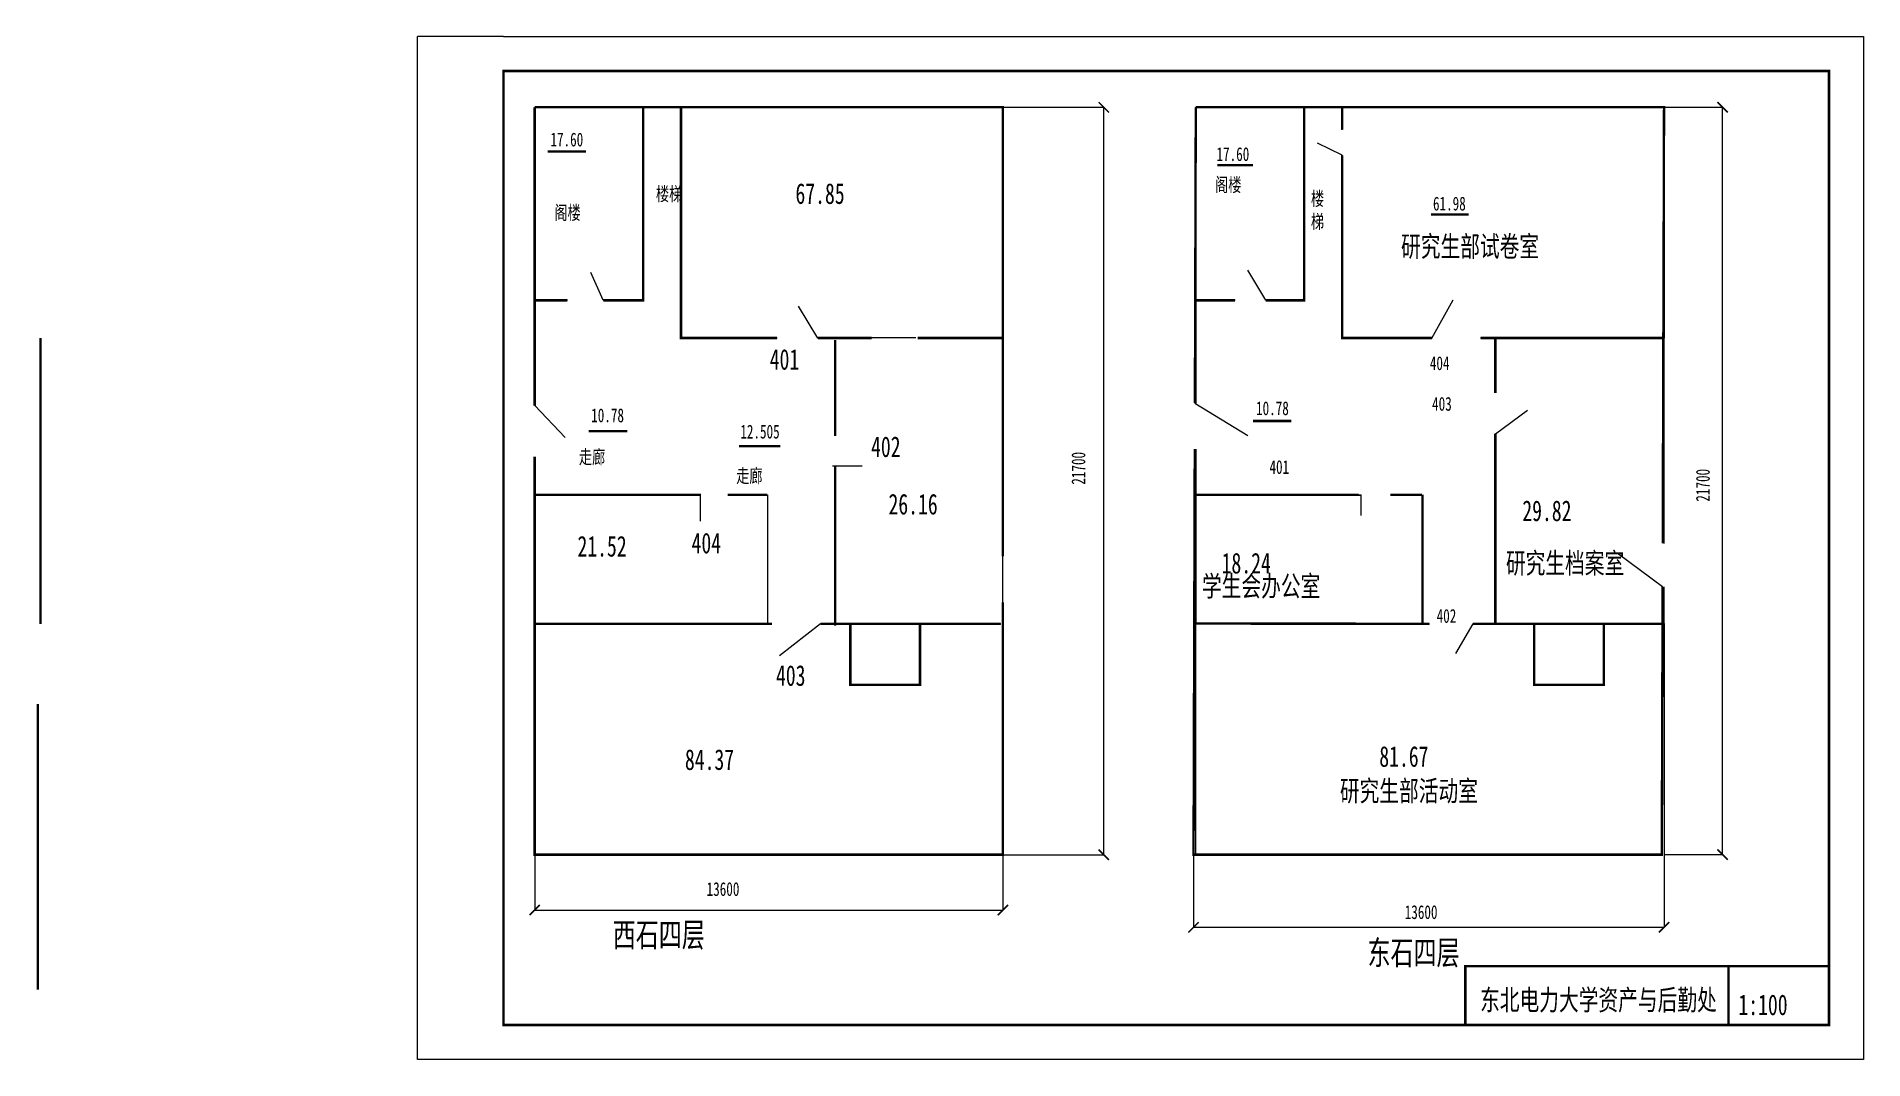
# Model space of a CAD drawing. Extents: x -42412 to 10650, y -25648 to 4052.
import ezdxf

# ---------------------------------------------------------------- set-up
doc = ezdxf.new("R2010")
doc.units = 0
doc.layers.get('0').update_dxf_attribs({"linetype": 'CONTINUOUS'})
doc.layers.get('DEFPOINTS').update_dxf_attribs({"linetype": 'CONTINUOUS'})
doc.styles.get("Standard").update_dxf_attribs({"font": '', "width": 0.7, "height": 400})
doc.styles.get('Standard').set_extended_font_data('FangSong_GB2312')

# ---------------------------------------------------------------- blocks, each defined once
blk = doc.blocks.new('_ARCHTICK')
at = {"color": 0, "linetype": 'ByBlock', "const_width": 0.15}
blk.add_lwpolyline([(-0.5, -0.5), (0.5, 0.5)], dxfattribs=at)

msp = doc.modelspace()

# ---------------------------------------------------------------- linework, layer by layer
for p, q in [((-31350, -25648), (-31350, 4052)), ((-28850, 4052), (-31350, 4052)), ((-28850, 4052), (10650, 4052)), ((10650, 4052), (10650, -25648)), ((-28850, 3052), (9650, 3052)), ((-28850, -24648), (-28850, 3052)), ((9650, 3052), (9650, -24648)), ((-27943, 1998), (-27943, -6665)), ((-14343, 1998), (-27943, 1998)), ((-27943, 1998), (-27943, -6665)), ((-27943, 1998), (-14343, 1998)), ((-24793, 1998), (-24793, -3607)), ((-23693, 1048), (-23693, 1998)), ((-23693, 1048), (-23693, 1998)), ((-14343, 1998), (-14343, -4702)), ((-14343, -11040), (-14343, 1998)), ((-8742, 1998), (4858, 1998)), ((4858, 1998), (-8742, 1998)), ((-8742, 1998), (-8742, -6590)), ((-8742, 1998), (-8742, -6590)), ((-5592, 1998), (-5592, -3607)), ((-4492, 1345), (-4492, 1998)), ((-4492, 1345), (-4492, 1998)), ((4858, 1998), (4858, -4702)), ((4858, -10666), (4858, 1998)), ((-4492, 603), (-5204, 955)), ((-4492, -4702), (-4492, 603)), ((-4492, -4702), (-4492, 603)), ((-23693, -4702), (-23693, 306)), ((-23693, -4702), (-23693, 306)), ((-25954, -3607), (-26316, -2796)), ((-6709, -3607), (-7235, -2735)), ((-26994, -3607), (-27926, -3607)), ((-24795, -3607), (-25954, -3607)), ((-7600, -3607), (-8725, -3607)), ((-5594, -3607), (-6709, -3607)), ((-1882, -4702), (-1263, -3595)), ((-19716, -4702), (-20282, -3780)), ((-20905, -4702), (-23693, -4702)), ((-20905, -4702), (-23693, -4702)), ((-18157, -4702), (-19716, -4702)), ((-18157, -4702), (-19716, -4702)), ((-18670, -4686), (-16877, -4686)), ((-14343, -4702), (-16820, -4702)), ((-14343, -4702), (-16820, -4702)), ((-14343, -11040), (-14343, -4702)), ((-1882, -4702), (-4492, -4702)), ((-1882, -4702), (-4492, -4702)), ((4858, -4702), (-471, -4702)), ((4858, -4702), (-471, -4702)), ((-42, -4702), (-42, -6294)), ((-42, -6294), (-42, -4702)), ((4858, -10666), (4858, -4702)), ((-27943, -6665), (-27055, -7592)), ((-8768, -6590), (-7235, -7530)), ((-42, -7480), (891, -6793)), ((-8742, -7925), (-8742, -13002)), ((-8742, -7925), (-8742, -13002)), ((-42, -13002), (-42, -7480)), ((-42, -7480), (-42, -13002)), ((-27943, -8148), (-27943, -19702)), ((-27943, -8148), (-27943, -13002)), ((-19289, -8408), (-18430, -8408)), ((-27943, -9252), (-24692, -9252)), ((-27943, -9252), (-24692, -9252)), ((-23281, -9252), (-23143, -9252)), ((-23281, -9252), (-23143, -9252)), ((-23141, -9240), (-23141, -10015)), ((-21178, -9252), (-21178, -13002)), ((-8742, -9252), (-6338, -9252)), ((-8742, -9252), (-6338, -9252)), ((-4778, -9252), (-3942, -9252)), ((-4778, -9252), (-3942, -9252)), ((-4036, -9266), (-3925, -9266)), ((-3953, -9269), (-3953, -9850)), ((-2175, -9252), (-2175, -13002)), ((-2149, -9252), (-2149, -13002)), ((-14343, -12375), (-14343, -11040)), ((4817, -11925), (3539, -10974)), ((4858, -13002), (4858, -11926)), ((4858, -13002), (4858, -11926)), ((-14343, -19702), (-14343, -12375)), ((-14343, -19702), (-14343, -12375)), ((-27943, -13002), (-23143, -13002)), ((-27943, -13002), (-27943, -19702)), ((-27943, -13002), (-21053, -13002)), ((-23143, -13002), (-21053, -13002)), ((-19642, -13002), (-20837, -13925)), ((-19642, -13002), (-14407, -13002)), ((-19642, -13002), (-14407, -13002)), ((-18775, -13002), (-18775, -14771)), ((-16753, -14771), (-16753, -12993)), ((-14407, -13002), (-14407, -13002)), ((-8742, -19702), (-8742, -12993)), ((-8742, -19702), (-8742, -12993)), ((-8742, -13002), (-1956, -13002)), ((-8742, -13002), (-3942, -13002)), ((-3942, -13002), (-1956, -13002)), ((-694, -13002), (-1202, -13863)), ((-694, -13002), (4793, -13002)), ((-694, -13002), (4793, -13002)), ((1088, -14771), (1088, -12993)), ((2448, -13002), (2448, -12993)), ((3110, -13002), (3110, -14771)), ((4793, -13002), (4793, -13002)), ((4858, -12993), (4858, -19702)), ((4858, -13002), (4858, -19702)), ((-18775, -14771), (-16753, -14771)), ((3110, -14771), (1088, -14771)), ((-27943, -19702), (-14343, -19702)), ((-27943, -19702), (-14343, -19702)), ((4793, -19702), (-8807, -19702)), ((4793, -19702), (-8807, -19702)), ((-8807, -19702), (4793, -19702)), ((9650, -24648), (-28850, -24648)), ((10650, -25648), (-31350, -25648))]:
    msp.add_line(p, q)
at = {"color": 0, "linetype": 'ByBlock'}
for p, q in [((-14342, 1998), (-11415, 1998)), ((-11416, -19703), (-11416, 1998)), ((4859, 1998), (6559, 1998)), ((6558, -19702), (6558, 1998)), ((-27943, -19703), (-27943, -21311)), ((-14343, -19703), (-14343, -21311)), ((-14342, -19703), (-11415, -19703)), ((-8807, -19703), (-8807, -21814)), ((4859, -19702), (6559, -19702)), ((4859, -19703), (4859, -21814)), ((-27943, -21310), (-14343, -21310)), ((-8807, -21812), (4859, -21812))]:
    msp.add_line(p, q, dxfattribs=at)
at = {"const_width": 70}
for points in [[(-28850, 3052), (-28850, -24648), (9650, -24648), (9650, 3052), (-28850, 3052)], [(-27943, 1998), (-27943, -6665)], [(-14343, -11040), (-14343, 1998), (-27943, 1998)], [(-24793, 1998), (-24795, -3607), (-25954, -3607)], [(-23693, 1998), (-23693, 1048)], [(-23693, 1998), (-23693, -4702), (-20905, -4702)], [(-8742, 1998), (-8768, -6590)], [(4820, -10666), (4858, 1998), (-8742, 1998)], [(-5592, 1998), (-5592, -3607), (-6709, -3607)], [(-4492, 1998), (-4492, 1345)], [(-27570, 711), (-26452, 711)], [(-4492, 603), (-4492, -4702), (-1882, -4702)], [(-8120, 319), (-7080, 319)], [(-1907, -1113), (-815, -1113)], [(-26994, -3607), (-27926, -3607)], [(-7600, -3607), (-8725, -3607)], [(-42294, -4702), (-42294, -13002)], [(-19716, -4702), (-18157, -4702)], [(-19215, -4758), (-19215, -7550)], [(-16820, -4702), (-14343, -4702)], [(-471, -4702), (4858, -4702)], [(-42, -4702), (-42, -6294)], [(-26374, -7403), (-25256, -7403)], [(-7080, -7110), (-5963, -7110)], [(-22007, -7845), (-20811, -7845)], [(-8772, -7925), (-8807, -19702), (4793, -19702), (4817, -11925)], [(-42, -7480), (-42, -13002)], [(-27943, -8148), (-27943, -19702), (-14343, -19702), (-14343, -12375)], [(-19215, -8436), (-19215, -13058)], [(-27943, -9252), (-23113, -9252)], [(-22337, -9252), (-21182, -9252)], [(-8775, -9252), (-4008, -9252)], [(-8742, -9252), (-6338, -9252)], [(-3094, -9252), (-2175, -9252)], [(-27943, -13002), (-21053, -13002)], [(-19642, -13002), (-14407, -13002)], [(-16753, -13002), (-16753, -14771), (-18775, -14771), (-18775, -13002)], [(-8742, -12993), (-1956, -12998)], [(-694, -12999), (4793, -13002)], [(1088, -13002), (1088, -14771), (3110, -14771), (3110, -13002)], [(-42377, -15323), (-42377, -23623)], [(9625, -22941), (-913, -22941), (-913, -24654)], [(6732, -22941), (6732, -24654)]]:
    msp.add_lwpolyline(points, dxfattribs=at)
at = {"layer": 'DEFPOINTS', "color": 0, "linetype": 'ByBlock'}
for p in [(-14343, 1998), (-11416, 1998), (4858, 1998), (6558, 1998), (-27943, -19702), (-14343, -19702), (-14343, -19703), (-8807, -19702), (4858, -19702), (4859, -19702), (-14343, -21310), (4859, -21812)]:
    msp.add_point(p, dxfattribs=at)

# ---------------------------------------------------------------- block references
at = {"color": 0, "linetype": 'ByBlock', "xscale": 300, "yscale": 300, "zscale": 300}
for p, rotation in [((-11416, 1998), 90), ((6558, 1998), 90), ((-11416, -19703), 270), ((6558, -19702), 270), ((-27943, -21310), 180), ((-8807, -21812), 180)]:
    msp.add_blockref('_ARCHTICK', p, dxfattribs=dict(at, rotation=rotation))
for p in [(-14343, -21310), (4859, -21812)]:
    msp.add_blockref('_ARCHTICK', p, dxfattribs=at)

# ---------------------------------------------------------------- texts
at = {"attachment_point": 1}
for s, insert, char_height, width in [('17.60', (-27486, 1262), 400, 2524.28), ('17.60', (-8141, 839), 400, 1247.78), ('阁楼', (-8182, -52), 400, 1713.28), ('楼梯', (-24422, -316), 400, 880.44), ('{\\fGulim|b0|i0|c129|p34;\\H1.5x;\u3000\\fGulim|b0|i0|c134|p34;\u3000\\fFangSong_GB2312|b0|i0|c134|p49;67.85\\fGulim|b0|i0|c134|p34;\u3000}', (-21515, -207), 400, 4549.96), ('楼梯', (-5398, -456), 400, 499.71), ('阁楼', (-27372, -862), 400, 2331.97), ('61.98', (-1853, -598), 400, 3069.63), ('研究生部试卷室', (-2781, -1739), 600, 4687.73), ('401', (-21117, -5022), 600, 1841.68), ('404', (-1944, -5233), 400, 1312), ('10.78', (-26302, -6746), 400, 3426.57), ('10.78', (-6992, -6541), 400, 1879.85), ('403', (-1879, -6412), 400, 1574.4), ('12.505', (-21971, -7219), 400, 2141.6), ('走廊', (-26659, -7956), 400, 2331.97), ('402', (-18174, -7558), 600, 1841.68), ('走廊', (-22090, -8502), 400, 2094.01), ('401', (-6602, -8247), 400, 2755.2), ('26.16', (-17667, -9225), 600, 2418.21), ('29.82', (741, -9417), 600, 2950.65), ('21.52', (-26701, -10447), 600, 2462.58), ('404', (-23387, -10355), 600, 1841.68), ('18.24', (-7992, -10938), 600, 2784.08), ('研究生档案室', (265, -10938), 600, 3402.77), ('{\\H1.5x;学生会办公室}', (-8563, -11603), 400, 4164.23), ('402', (-1747, -12571), 400, 1180.8), ('403', (-20935, -14200), 600, 1841.68), ('84.37', (-23580, -16642), 600, 5228.21), ('\\P{\\H1.5x;\u3000\u300081.67\u3000\u3000\\P研究生部活动室}', (-4558, -15884), 400, 5893.57), ('13600', (-22950, -20500), 400, 5972.44), ('13600', (-2674, -21170), 400, 4679.44), ('西石四层', (-25676, -21678), 700, 10710), ('东石四层', (-3755, -22198), 700, 6826.84), ('东北电力大学资产与后勤处', (-485, -23619), 600, 9931.61), ('1:100', (7018, -23762), 600, 2214.96)]:
    msp.add_mtext(s, dxfattribs=dict(at, insert=insert, char_height=char_height, width=width))
at = {"char_height": 400, "attachment_point": 1, "rotation": 90}
for insert, width in [((-12352, -8961), 5233.58), ((5784, -9453), 4494.72)]:
    msp.add_mtext('21700', dxfattribs=dict(at, insert=insert, width=width))

doc.saveas('drawing.dxf')
